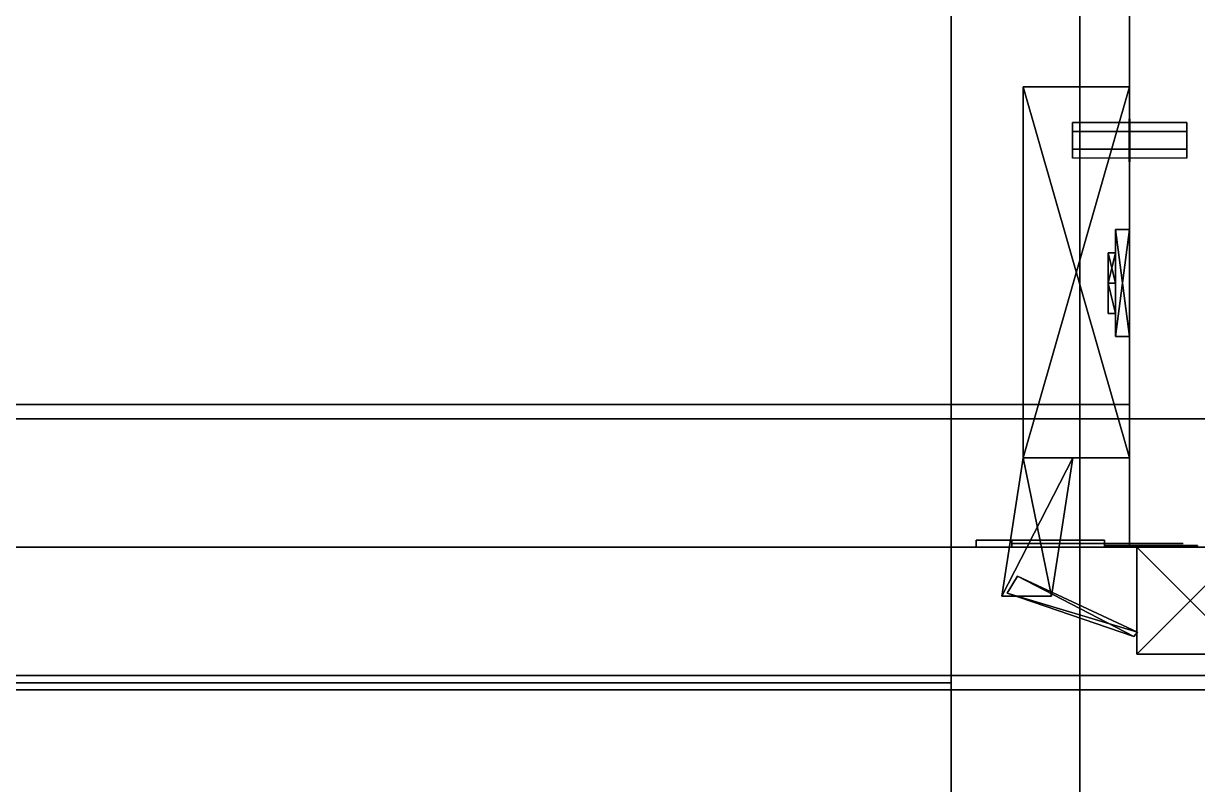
# Model space of a CAD drawing. Extents: x 0 to 7800, y -5130 to 1.
# Drawn here: x 4432.7 to 4597.2, y -752.3 to -645.6 of the extents above; entities that cross this region are included whole.
import ezdxf

# ---------------------------------------------------------------- set-up
doc = ezdxf.new("R2010")
doc.units = 0
for name, color, linetype in [('LAYER0', 7, 'CONTINUOUS'), ('LAYER1089', 253, 'CONTINUOUS'), ('LAYER2', 7, 'CONTINUOUS'), ('LAYER327', 7, 'CONTINUOUS'), ('LAYER344', 7, 'CONTINUOUS'), ('LAYER345', 7, 'CONTINUOUS'), ('LAYER348', 28, 'CONTINUOUS'), ('LAYER349', 253, 'CONTINUOUS'), ('LAYER350', 28, 'CONTINUOUS'), ('LAYER351', 253, 'CONTINUOUS'), ('LAYER352', 253, 'CONTINUOUS'), ('LAYER353', 253, 'CONTINUOUS'), ('LAYER354', 253, 'CONTINUOUS'), ('LAYER362', 7, 'CONTINUOUS'), ('LAYER365', 254, 'CONTINUOUS'), ('LAYER367', 7, 'CONTINUOUS'), ('LAYER370', 254, 'CONTINUOUS'), ('LAYER373', 7, 'CONTINUOUS'), ('LAYER379', 253, 'CONTINUOUS'), ('LAYER395', 7, 'CONTINUOUS'), ('LAYER412', 7, 'CONTINUOUS'), ('LAYER413', 7, 'CONTINUOUS'), ('LAYER416', 7, 'CONTINUOUS'), ('LAYER435', 7, 'CONTINUOUS'), ('LAYER475', 35, 'CONTINUOUS'), ('LAYER479', 35, 'CONTINUOUS'), ('LAYER907', 2, 'CONTINUOUS')]:
    doc.layers.add(name, color=color, linetype=linetype)

msp = doc.modelspace()

# ---------------------------------------------------------------- linework, layer by layer
at = {"layer": 'LAYER0'}
for points, invisible_edges in [([(2602.693, -4730.002, -5), (4030.693, -289.002, -5), (4825.692, -4730.002, -5), (2602.693, -4730.002, -5)], 3), ([(4825.692, -4730.002), (4030.693, -289.002), (2602.693, -4730.002), (4825.692, -4730.002)], 3), ([(5130.692, -289.002, -5), (4825.692, -1929.002, -5), (4030.693, -289.002, -5), (5130.692, -289.002, -5)], 3), ([(4825.692, -4730.002, -5), (4030.693, -289.002, -5), (4825.692, -1929.002, -5), (4825.692, -4730.002, -5)], 3), ([(4030.693, -289.002), (4825.692, -4730.002), (4825.692, -1929.002), (4030.693, -289.002)], 5), ([(4030.693, -289.002), (4825.692, -1929.002), (5130.692, -289.002), (4030.693, -289.002)], 3)]:
    msp.add_3dface(points, dxfattribs=dict(at, invisible_edges=invisible_edges))
at = {"layer": 'LAYER1089'}
for points, invisible_edges in [([(4598.695, -439, 1432), (3930.695, -739, 1432), (3930.695, -439, 1432), (4598.695, -439, 1432)], 1), ([(3930.695, -739, 1432), (4598.695, -439, 1432), (4598.695, -657, 1432), (3930.695, -739, 1432)], 5), ([(3930.695, -739, 1450), (4598.695, -657, 1450), (3930.695, -439, 1450), (3930.695, -739, 1450)], 3), ([(4598.695, -439, 1450), (3930.695, -439, 1450), (4598.695, -657, 1450), (4598.695, -439, 1450)], 2), ([(3930.695, -739, 1432), (4598.695, -657, 1432), (5280.695, -739, 1432), (3930.695, -739, 1432)], 3), ([(4598.695, -657, 1450), (3930.695, -739, 1450), (5280.695, -739, 1450), (4598.695, -657, 1450)], 5), ([(5280.695, -739, 1450), (3930.695, -739, 1432), (5280.695, -739, 1432), (5280.695, -739, 1450)], 1), ([(3930.695, -739, 1432), (5280.695, -739, 1450), (3930.695, -739, 1450), (3930.695, -739, 1432)], 1)]:
    msp.add_3dface(points, dxfattribs=dict(at, invisible_edges=invisible_edges))
at = {"layer": 'LAYER327', "invisible_edges": 1}
for points in [[(4587.695, -439, 1450), (4587.695, -719, 2380), (4587.695, -439, 2380), (4587.695, -439, 1450)], [(4587.695, -719, 2380), (4587.695, -439, 1450), (4587.695, -719, 1450), (4587.695, -719, 2380)], [(4587.695, -439, 1450), (4605.695, -719, 1450), (4587.695, -719, 1450), (4587.695, -439, 1450)], [(4605.695, -719, 1450), (4587.695, -439, 1450), (4605.695, -439, 1450), (4605.695, -719, 1450)], [(4605.695, -439, 2380), (4587.695, -719, 2380), (4605.695, -719, 2380), (4605.695, -439, 2380)], [(4587.695, -719, 2380), (4605.695, -439, 2380), (4587.695, -439, 2380), (4587.695, -719, 2380)], [(4605.695, -719, 1450), (4587.695, -719, 2380), (4587.695, -719, 1450), (4605.695, -719, 1450)], [(4587.695, -719, 2380), (4605.695, -719, 1450), (4605.695, -719, 2380), (4587.695, -719, 2380)]]:
    msp.add_3dface(points, dxfattribs=at)
at = {"layer": 'LAYER344', "invisible_edges": 1}
for points in [[(4587.695, -439, 1451), (3948.695, -719, 1451), (3948.695, -439, 1451), (4587.695, -439, 1451)], [(3948.695, -719, 1451), (4587.695, -439, 1451), (4587.695, -719, 1451), (3948.695, -719, 1451)], [(4587.695, -719, 1469), (3948.695, -439, 1469), (3948.695, -719, 1469), (4587.695, -719, 1469)], [(3948.695, -439, 1469), (4587.695, -719, 1469), (4587.695, -439, 1469), (3948.695, -439, 1469)], [(4587.695, -439, 1451), (4587.695, -719, 1469), (4587.695, -719, 1451), (4587.695, -439, 1451)], [(4587.695, -719, 1469), (4587.695, -439, 1451), (4587.695, -439, 1469), (4587.695, -719, 1469)], [(4587.695, -719, 1469), (3948.695, -719, 1451), (4587.695, -719, 1451), (4587.695, -719, 1469)], [(3948.695, -719, 1451), (4587.695, -719, 1469), (3948.695, -719, 1469), (3948.695, -719, 1451)]]:
    msp.add_3dface(points, dxfattribs=at)
at = {"layer": 'LAYER345', "invisible_edges": 1}
for points in [[(3948.695, -439, 2379), (4587.695, -719, 2379), (4587.695, -439, 2379), (3948.695, -439, 2379)], [(4587.695, -719, 2379), (3948.695, -439, 2379), (3948.695, -719, 2379), (4587.695, -719, 2379)], [(3948.695, -719, 2361), (4587.695, -439, 2361), (4587.695, -719, 2361), (3948.695, -719, 2361)], [(4587.695, -439, 2361), (3948.695, -719, 2361), (3948.695, -439, 2361), (4587.695, -439, 2361)], [(4587.695, -439, 2361), (4587.695, -719, 2379), (4587.695, -719, 2361), (4587.695, -439, 2361)], [(4587.695, -719, 2379), (4587.695, -439, 2361), (4587.695, -439, 2379), (4587.695, -719, 2379)], [(3948.695, -719, 2361), (4587.695, -719, 2379), (3948.695, -719, 2379), (3948.695, -719, 2361)], [(4587.695, -719, 2379), (3948.695, -719, 2361), (4587.695, -719, 2361), (4587.695, -719, 2379)]]:
    msp.add_3dface(points, dxfattribs=at)
at = {"layer": 'LAYER348'}
for points in [[(4566.195, -718, 1574), (4566.195, -719, 1574), (4566.195, -718, 1574)], [(4566.195, -718, 1532), (4584.195, -718, 1532), (4584.195, -718, 1532), (4566.195, -718, 1532)], [(4566.195, -718, 1574), (4584.195, -718, 1574), (4584.195, -718, 1574), (4566.195, -718, 1574)], [(4584.195, -718, 1532), (4584.195, -719, 1532), (4566.195, -719, 1532), (4566.195, -718, 1532)], [(4566.195, -719, 1532), (4566.195, -719, 1574), (4566.195, -718, 1574), (4566.195, -718, 1532)], [(4584.195, -718, 1574), (4584.195, -719, 1574), (4566.195, -719, 1574), (4566.195, -718, 1574)], [(4571.195, -718, 1544), (4571.195, -719, 1544), (4571.195, -719, 1562), (4571.195, -718, 1562)], [(4571.195, -718, 1544), (4571.195, -719, 1544), (4584.195, -719, 1544), (4584.195, -718, 1544)], [(4571.195, -718, 1562), (4571.195, -719, 1562), (4584.195, -719, 1562), (4584.195, -718, 1562)], [(4584.195, -718, 1544), (4584.195, -719, 1544), (4584.195, -719, 1532), (4584.195, -718, 1532)], [(4584.195, -718, 1562), (4584.195, -719, 1562), (4584.195, -719, 1574), (4584.195, -718, 1574)], [(4566.195, -719, 1532), (4584.195, -719, 1532), (4584.195, -719, 1574), (4566.195, -719, 1574)], [(4571.195, -719, 1544), (4571.195, -719, 1562), (4571.195, -719, 1544)], [(4584.195, -719, 1544), (4584.195, -719, 1532), (4584.195, -719, 1544)], [(4584.195, -719, 1562), (4584.195, -719, 1574), (4584.195, -719, 1562)]]:
    msp.add_3dface(points, dxfattribs=at)
for points, invisible_edges in [([(4566.195, -718, 1574), (4566.195, -718, 1532), (4571.195, -718, 1544), (4571.195, -718, 1562)], 10), ([(4566.195, -718, 1532), (4571.195, -718, 1544), (4584.195, -718, 1544), (4584.195, -718, 1532)], 1), ([(4566.195, -718, 1574), (4571.195, -718, 1562), (4584.195, -718, 1562), (4584.195, -718, 1574)], 1), ([(4584.195, -718.5, 1562), (4584.195, -718.5, 1544), (4571.195, -718.5, 1544), (4571.195, -718.5, 1562)], 1), ([(4588.404, -718.5, 1558.317), (4588.195, -718.5, 1547.5), (4584.195, -718.5, 1544), (4584.195, -718.5, 1562)], 5), ([(4584.195, -718.75, 1540), (4589.17, -718.75, 1540.99), (4588.195, -718.75, 1547.5), (4584.195, -718.75, 1544)], 2), ([(4589.17, -718.75, 1565.01), (4584.195, -718.75, 1566), (4584.195, -718.75, 1562), (4588.195, -718.75, 1558.5)], 8), ([(4595.195, -718.5, 1558.5), (4595.195, -718.5, 1547.5), (4588.195, -718.5, 1547.5), (4588.404, -718.5, 1558.317)], 4), ([(4589.17, -718.75, 1540.99), (4593.387, -718.75, 1543.808), (4591.695, -718.75, 1547.5), (4588.195, -718.75, 1547.5)], 10), ([(4593.387, -718.75, 1562.192), (4589.17, -718.75, 1565.01), (4588.195, -718.75, 1558.5), (4591.695, -718.75, 1558.5)], 10), ([(4593.387, -718.75, 1543.808), (4596.205, -718.75, 1548.025), (4595.195, -718.75, 1547.5), (4591.695, -718.75, 1547.5)], 10), ([(4596.205, -718.75, 1557.975), (4593.387, -718.75, 1562.192), (4591.695, -718.75, 1558.5), (4595.195, -718.75, 1558.5)], 10), ([(4596.205, -718.75, 1548.025), (4597.195, -718.75, 1553), (4595.195, -718.75, 1553), (4595.195, -718.75, 1547.5)], 10), ([(4597.195, -718.75, 1553), (4596.205, -718.75, 1557.975), (4595.195, -718.75, 1558.5), (4595.195, -718.75, 1553)], 10)]:
    msp.add_3dface(points, dxfattribs=dict(at, invisible_edges=invisible_edges))
at = {"layer": 'LAYER349'}
for points in [[(4587.695, -706.5, 1546.217), (4572.773, -706.5, 1546.217), (4587.695, -654.5, 1546.217), (4587.695, -706.5, 1546.217)], [(4587.695, -654.5, 1546.217), (4572.773, -706.5, 1546.217), (4572.773, -654.5, 1546.217), (4587.695, -654.5, 1546.217)], [(4587.695, -654.5, 1546.217), (4572.773, -654.5, 1546.217), (4587.695, -654.5, 1559.783), (4587.695, -654.5, 1546.217)], [(4587.695, -654.5, 1559.783), (4572.773, -654.5, 1546.217), (4572.773, -654.5, 1559.783), (4587.695, -654.5, 1559.783)], [(4587.695, -654.5, 1559.783), (4572.773, -654.5, 1559.783), (4587.695, -706.5, 1559.783), (4587.695, -654.5, 1559.783)], [(4587.695, -706.5, 1559.783), (4572.773, -654.5, 1559.783), (4572.773, -706.5, 1559.783), (4587.695, -706.5, 1559.783)], [(4572.773, -706.5, 1546.217), (4572.773, -706.5, 1559.783), (4572.773, -654.5, 1546.217), (4572.773, -706.5, 1546.217)], [(4572.773, -654.5, 1546.217), (4572.773, -706.5, 1559.783), (4572.773, -654.5, 1559.783), (4572.773, -654.5, 1546.217)], [(4585.705, -689.5, 1579), (4587.695, -689.5, 1579), (4587.695, -674.5, 1579), (4585.705, -689.5, 1579)], [(4585.705, -689.5, 1579), (4587.695, -674.5, 1579), (4585.705, -674.5, 1579), (4585.705, -689.5, 1579)], [(4585.705, -674.5, 1579), (4587.695, -674.5, 1579), (4587.695, -674.5, 1527), (4585.705, -674.5, 1579)], [(4585.705, -674.5, 1579), (4587.695, -674.5, 1527), (4585.705, -674.5, 1527), (4585.705, -674.5, 1579)], [(4585.705, -674.5, 1527), (4587.695, -674.5, 1527), (4587.695, -689.5, 1527), (4585.705, -674.5, 1527)], [(4585.705, -674.5, 1527), (4587.695, -689.5, 1527), (4585.705, -689.5, 1527), (4585.705, -674.5, 1527)], [(4585.705, -689.5, 1527), (4585.705, -689.5, 1579), (4585.705, -674.5, 1579), (4585.705, -689.5, 1527)], [(4585.705, -689.5, 1527), (4585.705, -674.5, 1579), (4585.705, -674.5, 1527), (4585.705, -689.5, 1527)], [(4584.71, -682, 1566.291), (4584.71, -677.7574, 1571.087), (4585.705, -682, 1566.291), (4584.71, -682, 1566.291)], [(4585.705, -682, 1566.291), (4584.71, -677.7574, 1571.087), (4585.705, -677.7574, 1571.087), (4585.705, -682, 1566.291)], [(4584.71, -677.7574, 1571.087), (4584.71, -682, 1575.883), (4585.705, -677.7574, 1571.087), (4584.71, -677.7574, 1571.087)], [(4585.705, -677.7574, 1571.087), (4584.71, -682, 1575.883), (4585.705, -682, 1575.883), (4585.705, -677.7574, 1571.087)], [(4584.71, -682, 1575.883), (4584.71, -677.7574, 1571.087), (4584.71, -686.2426, 1571.087), (4584.71, -682, 1575.883)], [(4584.71, -686.2426, 1571.087), (4584.71, -677.7574, 1571.087), (4584.71, -682, 1566.291), (4584.71, -686.2426, 1571.087)], [(4584.71, -682, 1530.117), (4584.71, -677.7574, 1534.913), (4585.705, -682, 1530.117), (4584.71, -682, 1530.117)], [(4585.705, -682, 1530.117), (4584.71, -677.7574, 1534.913), (4585.705, -677.7574, 1534.913), (4585.705, -682, 1530.117)], [(4584.71, -677.7574, 1534.913), (4584.71, -682, 1539.709), (4585.705, -677.7574, 1534.913), (4584.71, -677.7574, 1534.913)], [(4585.705, -677.7574, 1534.913), (4584.71, -682, 1539.709), (4585.705, -682, 1539.709), (4585.705, -677.7574, 1534.913)], [(4584.71, -682, 1539.709), (4584.71, -677.7574, 1534.913), (4584.71, -686.2426, 1534.913), (4584.71, -682, 1539.709)], [(4584.71, -686.2426, 1534.913), (4584.71, -677.7574, 1534.913), (4584.71, -682, 1530.117), (4584.71, -686.2426, 1534.913)], [(4585.705, -682, 1575.883), (4585.705, -677.7574, 1571.087), (4585.705, -682, 1566.291), (4585.705, -682, 1575.883)], [(4585.705, -682, 1539.709), (4585.705, -677.7574, 1534.913), (4585.705, -682, 1530.117), (4585.705, -682, 1539.709)], [(4584.71, -686.2426, 1571.087), (4584.71, -682, 1566.291), (4585.705, -686.2426, 1571.087), (4584.71, -686.2426, 1571.087)], [(4585.705, -686.2426, 1571.087), (4584.71, -682, 1566.291), (4585.705, -682, 1566.291), (4585.705, -686.2426, 1571.087)], [(4585.705, -682, 1575.883), (4584.71, -682, 1575.883), (4585.705, -686.2426, 1571.087), (4585.705, -682, 1575.883)], [(4585.705, -686.2426, 1571.087), (4584.71, -682, 1575.883), (4584.71, -686.2426, 1571.087), (4585.705, -686.2426, 1571.087)], [(4584.71, -686.2426, 1534.913), (4584.71, -682, 1530.117), (4585.705, -686.2426, 1534.913), (4584.71, -686.2426, 1534.913)], [(4585.705, -686.2426, 1534.913), (4584.71, -682, 1530.117), (4585.705, -682, 1530.117), (4585.705, -686.2426, 1534.913)], [(4585.705, -682, 1539.709), (4584.71, -682, 1539.709), (4585.705, -686.2426, 1534.913), (4585.705, -682, 1539.709)], [(4585.705, -686.2426, 1534.913), (4584.71, -682, 1539.709), (4584.71, -686.2426, 1534.913), (4585.705, -686.2426, 1534.913)], [(4585.705, -682, 1575.883), (4585.705, -682, 1566.291), (4585.705, -686.2426, 1571.087), (4585.705, -682, 1575.883)], [(4585.705, -682, 1539.709), (4585.705, -682, 1530.117), (4585.705, -686.2426, 1534.913), (4585.705, -682, 1539.709)], [(4587.695, -689.5, 1527), (4587.695, -689.5, 1579), (4585.705, -689.5, 1579), (4587.695, -689.5, 1527)], [(4587.695, -689.5, 1527), (4585.705, -689.5, 1579), (4585.705, -689.5, 1527), (4587.695, -689.5, 1527)], [(4576.752, -725.8654, 1546.217), (4569.789, -725.8654, 1546.217), (4579.737, -706.5, 1546.217), (4576.752, -725.8654, 1546.217)], [(4579.737, -706.5, 1546.217), (4569.789, -725.8654, 1546.217), (4572.773, -706.5, 1546.217), (4579.737, -706.5, 1546.217)], [(4576.752, -725.8654, 1559.783), (4572.773, -706.5, 1559.783), (4569.789, -725.8654, 1559.783), (4576.752, -725.8654, 1559.783)], [(4569.789, -725.8654, 1546.217), (4569.789, -725.8654, 1559.783), (4572.773, -706.5, 1546.217), (4569.789, -725.8654, 1546.217)], [(4572.773, -706.5, 1546.217), (4569.789, -725.8654, 1559.783), (4572.773, -706.5, 1559.783), (4572.773, -706.5, 1546.217)], [(4579.737, -706.5, 1559.783), (4572.773, -706.5, 1559.783), (4576.752, -725.8654, 1559.783), (4579.737, -706.5, 1559.783)], [(4572.003, -723.0754, 1547.348), (4588.286, -731.5, 1547.348), (4570.513, -725.4556, 1547.348), (4572.003, -723.0754, 1547.348)], [(4572.003, -723.0754, 1558.652), (4570.513, -725.4556, 1558.652), (4588.777, -730.9226, 1558.652), (4572.003, -723.0754, 1558.652)], [(4588.777, -730.9226, 1547.348), (4588.286, -731.5, 1547.348), (4572.003, -723.0754, 1547.348), (4588.777, -730.9226, 1547.348)], [(4588.777, -730.9226, 1558.652), (4570.513, -725.4556, 1558.652), (4588.286, -731.5, 1558.652), (4588.777, -730.9226, 1558.652)], [(4588.286, -731.5, 1547.348), (4588.286, -731.5, 1558.652), (4570.513, -725.4556, 1547.348), (4588.286, -731.5, 1547.348)], [(4570.513, -725.4556, 1547.348), (4588.286, -731.5, 1558.652), (4570.513, -725.4556, 1558.652), (4570.513, -725.4556, 1547.348)]]:
    msp.add_3dface(points, dxfattribs=at)
at = {"layer": 'LAYER350'}
for points in [[(4566.195, -718, 2297.99), (4566.195, -719, 2297.99), (4566.195, -718, 2297.99)], [(4566.195, -718, 2255.99), (4584.195, -718, 2255.99), (4584.195, -718, 2255.99), (4566.195, -718, 2255.99)], [(4566.195, -718, 2297.99), (4584.195, -718, 2297.99), (4584.195, -718, 2297.99), (4566.195, -718, 2297.99)], [(4584.195, -718, 2255.99), (4584.195, -719, 2255.99), (4566.195, -719, 2255.99), (4566.195, -718, 2255.99)], [(4566.195, -719, 2255.99), (4566.195, -719, 2297.99), (4566.195, -718, 2297.99), (4566.195, -718, 2255.99)], [(4584.195, -718, 2297.99), (4584.195, -719, 2297.99), (4566.195, -719, 2297.99), (4566.195, -718, 2297.99)], [(4571.195, -718, 2267.99), (4571.195, -719, 2267.99), (4571.195, -719, 2285.99), (4571.195, -718, 2285.99)], [(4571.195, -718, 2267.99), (4571.195, -719, 2267.99), (4584.195, -719, 2267.99), (4584.195, -718, 2267.99)], [(4571.195, -718, 2285.99), (4571.195, -719, 2285.99), (4584.195, -719, 2285.99), (4584.195, -718, 2285.99)], [(4584.195, -718, 2267.99), (4584.195, -719, 2267.99), (4584.195, -719, 2255.99), (4584.195, -718, 2255.99)], [(4584.195, -718, 2285.99), (4584.195, -719, 2285.99), (4584.195, -719, 2297.99), (4584.195, -718, 2297.99)], [(4566.195, -719, 2255.99), (4584.195, -719, 2255.99), (4584.195, -719, 2297.99), (4566.195, -719, 2297.99)], [(4571.195, -719, 2267.99), (4571.195, -719, 2285.99), (4571.195, -719, 2267.99)], [(4584.195, -719, 2267.99), (4584.195, -719, 2255.99), (4584.195, -719, 2267.99)], [(4584.195, -719, 2285.99), (4584.195, -719, 2297.99), (4584.195, -719, 2285.99)]]:
    msp.add_3dface(points, dxfattribs=at)
for points, invisible_edges in [([(4566.195, -718, 2297.99), (4566.195, -718, 2255.99), (4571.195, -718, 2267.99), (4571.195, -718, 2285.99)], 10), ([(4566.195, -718, 2255.99), (4571.195, -718, 2267.99), (4584.195, -718, 2267.99), (4584.195, -718, 2255.99)], 1), ([(4566.195, -718, 2297.99), (4571.195, -718, 2285.99), (4584.195, -718, 2285.99), (4584.195, -718, 2297.99)], 1), ([(4584.195, -718.5, 2285.99), (4584.195, -718.5, 2267.99), (4571.195, -718.5, 2267.99), (4571.195, -718.5, 2285.99)], 1), ([(4588.404, -718.5, 2282.307), (4588.195, -718.5, 2271.49), (4584.195, -718.5, 2267.99), (4584.195, -718.5, 2285.99)], 5), ([(4584.195, -718.75, 2263.99), (4589.17, -718.75, 2264.979), (4588.195, -718.75, 2271.49), (4584.195, -718.75, 2267.99)], 2), ([(4589.17, -718.75, 2289), (4584.195, -718.75, 2289.99), (4584.195, -718.75, 2285.99), (4588.195, -718.75, 2282.49)], 8), ([(4595.195, -718.5, 2282.49), (4595.195, -718.5, 2271.49), (4588.195, -718.5, 2271.49), (4588.404, -718.5, 2282.307)], 4), ([(4589.17, -718.75, 2264.979), (4593.387, -718.75, 2267.798), (4591.695, -718.75, 2271.49), (4588.195, -718.75, 2271.49)], 10), ([(4593.387, -718.75, 2286.182), (4589.17, -718.75, 2289), (4588.195, -718.75, 2282.49), (4591.695, -718.75, 2282.49)], 10), ([(4593.387, -718.75, 2267.798), (4596.205, -718.75, 2272.015), (4595.195, -718.75, 2271.49), (4591.695, -718.75, 2271.49)], 10), ([(4596.205, -718.75, 2281.965), (4593.387, -718.75, 2286.182), (4591.695, -718.75, 2282.49), (4595.195, -718.75, 2282.49)], 10), ([(4596.205, -718.75, 2272.015), (4597.195, -718.75, 2276.99), (4595.195, -718.75, 2276.99), (4595.195, -718.75, 2271.49)], 10), ([(4597.195, -718.75, 2276.99), (4596.205, -718.75, 2281.965), (4595.195, -718.75, 2282.49), (4595.195, -718.75, 2276.99)], 10)]:
    msp.add_3dface(points, dxfattribs=dict(at, invisible_edges=invisible_edges))
at = {"layer": 'LAYER351'}
for points in [[(4587.695, -706.5, 2270.207), (4572.773, -706.5, 2270.207), (4587.695, -654.5, 2270.207), (4587.695, -706.5, 2270.207)], [(4587.695, -654.5, 2270.207), (4572.773, -706.5, 2270.207), (4572.773, -654.5, 2270.207), (4587.695, -654.5, 2270.207)], [(4587.695, -654.5, 2270.207), (4572.773, -654.5, 2270.207), (4587.695, -654.5, 2283.773), (4587.695, -654.5, 2270.207)], [(4587.695, -654.5, 2283.773), (4572.773, -654.5, 2270.207), (4572.773, -654.5, 2283.773), (4587.695, -654.5, 2283.773)], [(4587.695, -654.5, 2283.773), (4572.773, -654.5, 2283.773), (4587.695, -706.5, 2283.773), (4587.695, -654.5, 2283.773)], [(4587.695, -706.5, 2283.773), (4572.773, -654.5, 2283.773), (4572.773, -706.5, 2283.773), (4587.695, -706.5, 2283.773)], [(4572.773, -706.5, 2270.207), (4572.773, -706.5, 2283.773), (4572.773, -654.5, 2270.207), (4572.773, -706.5, 2270.207)], [(4572.773, -654.5, 2270.207), (4572.773, -706.5, 2283.773), (4572.773, -654.5, 2283.773), (4572.773, -654.5, 2270.207)], [(4585.705, -689.5, 2302.99), (4587.695, -689.5, 2302.99), (4587.695, -674.5, 2302.99), (4585.705, -689.5, 2302.99)], [(4585.705, -689.5, 2302.99), (4587.695, -674.5, 2302.99), (4585.705, -674.5, 2302.99), (4585.705, -689.5, 2302.99)], [(4585.705, -674.5, 2302.99), (4587.695, -674.5, 2302.99), (4587.695, -674.5, 2250.99), (4585.705, -674.5, 2302.99)], [(4585.705, -674.5, 2302.99), (4587.695, -674.5, 2250.99), (4585.705, -674.5, 2250.99), (4585.705, -674.5, 2302.99)], [(4585.705, -674.5, 2250.99), (4587.695, -674.5, 2250.99), (4587.695, -689.5, 2250.99), (4585.705, -674.5, 2250.99)], [(4585.705, -674.5, 2250.99), (4587.695, -689.5, 2250.99), (4585.705, -689.5, 2250.99), (4585.705, -674.5, 2250.99)], [(4585.705, -689.5, 2250.99), (4585.705, -689.5, 2302.99), (4585.705, -674.5, 2302.99), (4585.705, -689.5, 2250.99)], [(4585.705, -689.5, 2250.99), (4585.705, -674.5, 2302.99), (4585.705, -674.5, 2250.99), (4585.705, -689.5, 2250.99)], [(4584.71, -682, 2290.281), (4584.71, -677.7574, 2295.077), (4585.705, -682, 2290.281), (4584.71, -682, 2290.281)], [(4585.705, -682, 2290.281), (4584.71, -677.7574, 2295.077), (4585.705, -677.7574, 2295.077), (4585.705, -682, 2290.281)], [(4584.71, -677.7574, 2295.077), (4584.71, -682, 2299.873), (4585.705, -677.7574, 2295.077), (4584.71, -677.7574, 2295.077)], [(4585.705, -677.7574, 2295.077), (4584.71, -682, 2299.873), (4585.705, -682, 2299.873), (4585.705, -677.7574, 2295.077)], [(4584.71, -682, 2299.873), (4584.71, -677.7574, 2295.077), (4584.71, -686.2426, 2295.077), (4584.71, -682, 2299.873)], [(4584.71, -686.2426, 2295.077), (4584.71, -677.7574, 2295.077), (4584.71, -682, 2290.281), (4584.71, -686.2426, 2295.077)], [(4584.71, -682, 2254.107), (4584.71, -677.7574, 2258.903), (4585.705, -682, 2254.107), (4584.71, -682, 2254.107)], [(4585.705, -682, 2254.107), (4584.71, -677.7574, 2258.903), (4585.705, -677.7574, 2258.903), (4585.705, -682, 2254.107)], [(4584.71, -677.7574, 2258.903), (4584.71, -682, 2263.699), (4585.705, -677.7574, 2258.903), (4584.71, -677.7574, 2258.903)], [(4585.705, -677.7574, 2258.903), (4584.71, -682, 2263.699), (4585.705, -682, 2263.699), (4585.705, -677.7574, 2258.903)], [(4584.71, -682, 2263.699), (4584.71, -677.7574, 2258.903), (4584.71, -686.2426, 2258.903), (4584.71, -682, 2263.699)], [(4584.71, -686.2426, 2258.903), (4584.71, -677.7574, 2258.903), (4584.71, -682, 2254.107), (4584.71, -686.2426, 2258.903)], [(4585.705, -682, 2299.873), (4585.705, -677.7574, 2295.077), (4585.705, -682, 2290.281), (4585.705, -682, 2299.873)], [(4585.705, -682, 2263.699), (4585.705, -677.7574, 2258.903), (4585.705, -682, 2254.107), (4585.705, -682, 2263.699)], [(4584.71, -686.2426, 2295.077), (4584.71, -682, 2290.281), (4585.705, -686.2426, 2295.077), (4584.71, -686.2426, 2295.077)], [(4585.705, -686.2426, 2295.077), (4584.71, -682, 2290.281), (4585.705, -682, 2290.281), (4585.705, -686.2426, 2295.077)], [(4585.705, -682, 2299.873), (4584.71, -682, 2299.873), (4585.705, -686.2426, 2295.077), (4585.705, -682, 2299.873)], [(4585.705, -686.2426, 2295.077), (4584.71, -682, 2299.873), (4584.71, -686.2426, 2295.077), (4585.705, -686.2426, 2295.077)], [(4584.71, -686.2426, 2258.903), (4584.71, -682, 2254.107), (4585.705, -686.2426, 2258.903), (4584.71, -686.2426, 2258.903)], [(4585.705, -686.2426, 2258.903), (4584.71, -682, 2254.107), (4585.705, -682, 2254.107), (4585.705, -686.2426, 2258.903)], [(4585.705, -682, 2263.699), (4584.71, -682, 2263.699), (4585.705, -686.2426, 2258.903), (4585.705, -682, 2263.699)], [(4585.705, -686.2426, 2258.903), (4584.71, -682, 2263.699), (4584.71, -686.2426, 2258.903), (4585.705, -686.2426, 2258.903)], [(4585.705, -682, 2299.873), (4585.705, -682, 2290.281), (4585.705, -686.2426, 2295.077), (4585.705, -682, 2299.873)], [(4585.705, -682, 2263.699), (4585.705, -682, 2254.107), (4585.705, -686.2426, 2258.903), (4585.705, -682, 2263.699)], [(4587.695, -689.5, 2250.99), (4587.695, -689.5, 2302.99), (4585.705, -689.5, 2302.99), (4587.695, -689.5, 2250.99)], [(4587.695, -689.5, 2250.99), (4585.705, -689.5, 2302.99), (4585.705, -689.5, 2250.99), (4587.695, -689.5, 2250.99)], [(4576.752, -725.8654, 2270.207), (4569.789, -725.8654, 2270.207), (4579.737, -706.5, 2270.207), (4576.752, -725.8654, 2270.207)], [(4579.737, -706.5, 2270.207), (4569.789, -725.8654, 2270.207), (4572.773, -706.5, 2270.207), (4579.737, -706.5, 2270.207)], [(4576.752, -725.8654, 2283.773), (4572.773, -706.5, 2283.773), (4569.789, -725.8654, 2283.773), (4576.752, -725.8654, 2283.773)], [(4569.789, -725.8654, 2270.207), (4569.789, -725.8654, 2283.773), (4572.773, -706.5, 2270.207), (4569.789, -725.8654, 2270.207)], [(4572.773, -706.5, 2270.207), (4569.789, -725.8654, 2283.773), (4572.773, -706.5, 2283.773), (4572.773, -706.5, 2270.207)], [(4579.737, -706.5, 2283.773), (4572.773, -706.5, 2283.773), (4576.752, -725.8654, 2283.773), (4579.737, -706.5, 2283.773)], [(4572.003, -723.0754, 2271.338), (4588.286, -731.5, 2271.338), (4570.513, -725.4556, 2271.338), (4572.003, -723.0754, 2271.338)], [(4572.003, -723.0754, 2282.642), (4570.513, -725.4556, 2282.642), (4588.777, -730.9226, 2282.642), (4572.003, -723.0754, 2282.642)], [(4588.777, -730.9226, 2271.338), (4588.286, -731.5, 2271.338), (4572.003, -723.0754, 2271.338), (4588.777, -730.9226, 2271.338)], [(4588.777, -730.9226, 2282.642), (4570.513, -725.4556, 2282.642), (4588.286, -731.5, 2282.642), (4588.777, -730.9226, 2282.642)], [(4588.286, -731.5, 2271.338), (4588.286, -731.5, 2282.642), (4570.513, -725.4556, 2271.338), (4588.286, -731.5, 2271.338)], [(4570.513, -725.4556, 2271.338), (4588.286, -731.5, 2282.642), (4570.513, -725.4556, 2282.642), (4570.513, -725.4556, 2271.338)]]:
    msp.add_3dface(points, dxfattribs=at)
at = {"layer": 'LAYER352', "invisible_edges": 1}
for points in [[(4269.695, -719, 2376.99), (4603.695, -719, 1488), (4269.695, -719, 1488), (4269.695, -719, 2376.99)], [(4603.695, -719, 1488), (4269.695, -719, 2376.99), (4603.695, -719, 2376.99), (4603.695, -719, 1488)], [(4269.695, -737, 1488), (4603.695, -719, 1488), (4603.695, -737, 1488), (4269.695, -737, 1488)], [(4603.695, -719, 1488), (4269.695, -737, 1488), (4269.695, -719, 1488), (4603.695, -719, 1488)], [(4269.695, -719, 2376.99), (4603.695, -737, 2376.99), (4603.695, -719, 2376.99), (4269.695, -719, 2376.99)], [(4603.695, -737, 2376.99), (4269.695, -719, 2376.99), (4269.695, -737, 2376.99), (4603.695, -737, 2376.99)], [(4603.695, -737, 2376.99), (4269.695, -737, 1488), (4603.695, -737, 1488), (4603.695, -737, 2376.99)], [(4269.695, -737, 1488), (4603.695, -737, 2376.99), (4269.695, -737, 2376.99), (4269.695, -737, 1488)]]:
    msp.add_3dface(points, dxfattribs=at)
at = {"layer": 'LAYER353'}
for points in [[(4603.695, -719, 1488), (4603.695, -719, 1473), (4588.695, -719, 1488), (4603.695, -719, 1488)], [(4588.695, -719, 1488), (4603.695, -719, 1473), (4588.695, -719, 1473), (4588.695, -719, 1488)], [(4603.695, -734, 1488), (4603.695, -719, 1488), (4588.695, -734, 1488), (4603.695, -734, 1488)], [(4588.695, -734, 1488), (4603.695, -719, 1488), (4588.695, -719, 1488), (4588.695, -734, 1488)], [(4588.695, -734, 1488), (4588.695, -719, 1488), (4588.695, -734, 1473), (4588.695, -734, 1488)], [(4588.695, -734, 1473), (4588.695, -719, 1488), (4588.695, -719, 1473), (4588.695, -734, 1473)], [(4588.695, -734, 1473), (4588.695, -719, 1473), (4603.695, -734, 1473), (4588.695, -734, 1473)], [(4603.695, -734, 1473), (4588.695, -719, 1473), (4603.695, -719, 1473), (4603.695, -734, 1473)], [(4588.695, -734, 1488), (4588.695, -734, 1473), (4603.695, -734, 1488), (4588.695, -734, 1488)], [(4603.695, -734, 1488), (4588.695, -734, 1473), (4603.695, -734, 1473), (4603.695, -734, 1488)]]:
    msp.add_3dface(points, dxfattribs=at)
at = {"layer": 'LAYER354'}
for points in [[(4603.695, -719, 1488), (4603.695, -719, 1473), (4588.695, -719, 1488), (4603.695, -719, 1488)], [(4588.695, -719, 1488), (4603.695, -719, 1473), (4588.695, -719, 1473), (4588.695, -719, 1488)], [(4603.695, -734, 1488), (4603.695, -719, 1488), (4588.695, -734, 1488), (4603.695, -734, 1488)], [(4588.695, -734, 1488), (4603.695, -719, 1488), (4588.695, -719, 1488), (4588.695, -734, 1488)], [(4588.695, -734, 1488), (4588.695, -719, 1488), (4588.695, -734, 1473), (4588.695, -734, 1488)], [(4588.695, -734, 1473), (4588.695, -719, 1488), (4588.695, -719, 1473), (4588.695, -734, 1473)], [(4588.695, -734, 1473), (4588.695, -719, 1473), (4603.695, -734, 1473), (4588.695, -734, 1473)], [(4603.695, -734, 1473), (4588.695, -719, 1473), (4603.695, -719, 1473), (4603.695, -734, 1473)], [(4588.695, -734, 1488), (4588.695, -734, 1473), (4603.695, -734, 1488), (4588.695, -734, 1488)], [(4603.695, -734, 1488), (4588.695, -734, 1473), (4603.695, -734, 1473), (4603.695, -734, 1488)]]:
    msp.add_3dface(points, dxfattribs=at)
at = {"layer": 'LAYER362', "invisible_edges": 1}
for points in [[(4587.695, -463.6, 1754.33), (3948.695, -699, 1754.33), (3948.695, -463.6, 1754.33), (4587.695, -463.6, 1754.33)], [(3948.695, -699, 1754.33), (4587.695, -463.6, 1754.33), (4587.695, -699, 1754.33), (3948.695, -699, 1754.33)], [(4587.695, -699, 1772.33), (3948.695, -463.6, 1772.33), (3948.695, -699, 1772.33), (4587.695, -699, 1772.33)], [(3948.695, -463.6, 1772.33), (4587.695, -699, 1772.33), (4587.695, -463.6, 1772.33), (3948.695, -463.6, 1772.33)], [(4587.695, -463.6, 1754.33), (4587.695, -699, 1772.33), (4587.695, -699, 1754.33), (4587.695, -463.6, 1754.33)], [(4587.695, -699, 1772.33), (4587.695, -463.6, 1754.33), (4587.695, -463.6, 1772.33), (4587.695, -699, 1772.33)], [(4587.695, -699, 1772.33), (3948.695, -699, 1754.33), (4587.695, -699, 1754.33), (4587.695, -699, 1772.33)], [(3948.695, -699, 1754.33), (4587.695, -699, 1772.33), (3948.695, -699, 1772.33), (3948.695, -699, 1754.33)]]:
    msp.add_3dface(points, dxfattribs=at)
at = {"layer": 'LAYER365'}
for points in [[(4579.695, -664.5, 1751.83), (4579.695, -659.5, 1751.83), (4579.695, -660.75, 1753.995), (4579.695, -663.25, 1753.995)], [(4579.695, -664.5, 1751.83), (4579.695, -663.25, 1749.665), (4579.695, -660.75, 1749.665), (4579.695, -659.5, 1751.83)], [(4587.645, -659, 1751.83), (4587.645, -665, 1751.83), (4587.645, -663.5, 1754.428), (4587.645, -660.5, 1754.428)], [(4587.645, -659, 1751.83), (4587.645, -665, 1751.83), (4587.645, -663.5, 1749.232), (4587.645, -660.5, 1749.232)], [(4587.745, -659, 1751.83), (4587.745, -665, 1751.83), (4587.745, -663.5, 1754.428), (4587.745, -660.5, 1754.428)], [(4587.745, -659, 1751.83), (4587.745, -665, 1751.83), (4587.745, -663.5, 1749.232), (4587.745, -660.5, 1749.232)], [(4595.695, -664.5, 1751.83), (4595.695, -659.5, 1751.83), (4595.695, -660.75, 1753.995), (4595.695, -663.25, 1753.995)], [(4595.695, -664.5, 1751.83), (4595.695, -663.25, 1749.665), (4595.695, -660.75, 1749.665), (4595.695, -659.5, 1751.83)]]:
    msp.add_3dface(points, dxfattribs=at)
at = {"layer": 'LAYER367', "invisible_edges": 1}
for points in [[(4587.695, -463.6, 2057.66), (3948.695, -699, 2057.66), (3948.695, -463.6, 2057.66), (4587.695, -463.6, 2057.66)], [(3948.695, -699, 2057.66), (4587.695, -463.6, 2057.66), (4587.695, -699, 2057.66), (3948.695, -699, 2057.66)], [(4587.695, -699, 2075.66), (3948.695, -463.6, 2075.66), (3948.695, -699, 2075.66), (4587.695, -699, 2075.66)], [(3948.695, -463.6, 2075.66), (4587.695, -699, 2075.66), (4587.695, -463.6, 2075.66), (3948.695, -463.6, 2075.66)], [(4587.695, -463.6, 2057.66), (4587.695, -699, 2075.66), (4587.695, -699, 2057.66), (4587.695, -463.6, 2057.66)], [(4587.695, -699, 2075.66), (4587.695, -463.6, 2057.66), (4587.695, -463.6, 2075.66), (4587.695, -699, 2075.66)], [(4587.695, -699, 2075.66), (3948.695, -699, 2057.66), (4587.695, -699, 2057.66), (4587.695, -699, 2075.66)], [(3948.695, -699, 2057.66), (4587.695, -699, 2075.66), (3948.695, -699, 2075.66), (3948.695, -699, 2057.66)]]:
    msp.add_3dface(points, dxfattribs=at)
at = {"layer": 'LAYER370'}
for points in [[(4579.695, -664.5, 2055.16), (4579.695, -659.5, 2055.16), (4579.695, -660.75, 2057.325), (4579.695, -663.25, 2057.325)], [(4579.695, -664.5, 2055.16), (4579.695, -663.25, 2052.995), (4579.695, -660.75, 2052.995), (4579.695, -659.5, 2055.16)], [(4587.645, -659, 2055.16), (4587.645, -665, 2055.16), (4587.645, -663.5, 2057.758), (4587.645, -660.5, 2057.758)], [(4587.645, -659, 2055.16), (4587.645, -665, 2055.16), (4587.645, -663.5, 2052.562), (4587.645, -660.5, 2052.562)], [(4587.745, -659, 2055.16), (4587.745, -665, 2055.16), (4587.745, -663.5, 2057.758), (4587.745, -660.5, 2057.758)], [(4587.745, -659, 2055.16), (4587.745, -665, 2055.16), (4587.745, -663.5, 2052.562), (4587.745, -660.5, 2052.562)], [(4595.695, -664.5, 2055.16), (4595.695, -659.5, 2055.16), (4595.695, -660.75, 2057.325), (4595.695, -663.25, 2057.325)], [(4595.695, -664.5, 2055.16), (4595.695, -663.25, 2052.995), (4595.695, -660.75, 2052.995), (4595.695, -659.5, 2055.16)]]:
    msp.add_3dface(points, dxfattribs=at)
at = {"layer": 'LAYER373'}
for points, invisible_edges in [([(3930.695, -719, 2380), (3948.695, -701, 2380), (5280.695, -719, 2380), (3930.695, -719, 2380)], 3), ([(5280.695, -701, 2446), (3930.695, -719, 2446), (5280.695, -719, 2446), (5280.695, -701, 2446)], 1), ([(3930.695, -719, 2446), (5280.695, -701, 2446), (3948.695, -701, 2446), (3930.695, -719, 2446)], 5), ([(5280.695, -701, 2380), (5280.695, -719, 2380), (3948.695, -701, 2380), (5280.695, -701, 2380)], 2), ([(3948.695, -701, 2380), (5280.695, -701, 2446), (5280.695, -701, 2380), (3948.695, -701, 2380)], 1), ([(5280.695, -701, 2446), (3948.695, -701, 2380), (3948.695, -701, 2446), (5280.695, -701, 2446)], 1), ([(3930.695, -719, 2446), (5280.695, -719, 2380), (5280.695, -719, 2446), (3930.695, -719, 2446)], 1), ([(5280.695, -719, 2380), (3930.695, -719, 2446), (3930.695, -719, 2380), (5280.695, -719, 2380)], 1)]:
    msp.add_3dface(points, dxfattribs=dict(at, invisible_edges=invisible_edges))
at = {"layer": 'LAYER379', "invisible_edges": 1}
for points in [[(5280.695, -439, -50), (3930.695, -739, -50), (3930.695, -439, -50), (5280.695, -439, -50)], [(3930.695, -739, -50), (5280.695, -439, -50), (5280.695, -739, -50), (3930.695, -739, -50)], [(5280.695, -739, -32), (3930.695, -439, -32), (3930.695, -739, -32), (5280.695, -739, -32)], [(3930.695, -439, -32), (5280.695, -739, -32), (5280.695, -439, -32), (3930.695, -439, -32)], [(5280.695, -739, -32), (3930.695, -739, -50), (5280.695, -739, -50), (5280.695, -739, -32)], [(3930.695, -739, -50), (5280.695, -739, -32), (3930.695, -739, -32), (3930.695, -739, -50)]]:
    msp.add_3dface(points, dxfattribs=at)
at = {"layer": 'LAYER395', "invisible_edges": 1}
for points in [[(4562.695, -439, 180), (4562.695, -819, 880), (4562.695, -439, 880), (4562.695, -439, 180)], [(4562.695, -819, 880), (4562.695, -439, 180), (4562.695, -819, 180), (4562.695, -819, 880)], [(4562.695, -439, 180), (4580.695, -819, 180), (4562.695, -819, 180), (4562.695, -439, 180)], [(4580.695, -819, 180), (4562.695, -439, 180), (4580.695, -439, 180), (4580.695, -819, 180)], [(4580.695, -439, 880), (4562.695, -819, 880), (4580.695, -819, 880), (4580.695, -439, 880)], [(4562.695, -819, 880), (4580.695, -439, 880), (4562.695, -439, 880), (4562.695, -819, 880)], [(4580.695, -819, 180), (4580.695, -439, 880), (4580.695, -819, 880), (4580.695, -819, 180)], [(4580.695, -439, 880), (4580.695, -819, 180), (4580.695, -439, 180), (4580.695, -439, 880)]]:
    msp.add_3dface(points, dxfattribs=at)
at = {"layer": 'LAYER412', "invisible_edges": 1}
for points in [[(4562.695, -439, 181), (3898.695, -819, 181), (3898.695, -439, 181), (4562.695, -439, 181)], [(3898.695, -819, 181), (4562.695, -439, 181), (4562.695, -819, 181), (3898.695, -819, 181)], [(4562.695, -819, 199), (3898.695, -439, 199), (3898.695, -819, 199), (4562.695, -819, 199)], [(3898.695, -439, 199), (4562.695, -819, 199), (4562.695, -439, 199), (3898.695, -439, 199)], [(4562.695, -439, 181), (4562.695, -819, 199), (4562.695, -819, 181), (4562.695, -439, 181)], [(4562.695, -819, 199), (4562.695, -439, 181), (4562.695, -439, 199), (4562.695, -819, 199)]]:
    msp.add_3dface(points, dxfattribs=at)
at = {"layer": 'LAYER413', "invisible_edges": 1}
for points in [[(4562.695, -738, 861.5), (3898.695, -818, 861.5), (3898.695, -738, 861.5), (4562.695, -738, 861.5)], [(3898.695, -818, 861.5), (4562.695, -738, 861.5), (4562.695, -818, 861.5), (3898.695, -818, 861.5)], [(3898.695, -738, 879.5), (4562.695, -738, 861.5), (3898.695, -738, 861.5), (3898.695, -738, 879.5)], [(4562.695, -738, 861.5), (3898.695, -738, 879.5), (4562.695, -738, 879.5), (4562.695, -738, 861.5)], [(4562.695, -818, 879.5), (3898.695, -738, 879.5), (3898.695, -818, 879.5), (4562.695, -818, 879.5)], [(3898.695, -738, 879.5), (4562.695, -818, 879.5), (4562.695, -738, 879.5), (3898.695, -738, 879.5)], [(4562.695, -738, 861.5), (4562.695, -818, 879.5), (4562.695, -818, 861.5), (4562.695, -738, 861.5)], [(4562.695, -818, 879.5), (4562.695, -738, 861.5), (4562.695, -738, 879.5), (4562.695, -818, 879.5)]]:
    msp.add_3dface(points, dxfattribs=at)
at = {"layer": 'LAYER416', "invisible_edges": 1}
for points in [[(4562.695, -463.6, 530.5), (3898.695, -799, 530.5), (3898.695, -463.6, 530.5), (4562.695, -463.6, 530.5)], [(3898.695, -799, 530.5), (4562.695, -463.6, 530.5), (4562.695, -799, 530.5), (3898.695, -799, 530.5)], [(4562.695, -799, 548.5), (3898.695, -463.6, 548.5), (3898.695, -799, 548.5), (4562.695, -799, 548.5)], [(3898.695, -463.6, 548.5), (4562.695, -799, 548.5), (4562.695, -463.6, 548.5), (3898.695, -463.6, 548.5)], [(4562.695, -463.6, 530.5), (4562.695, -799, 548.5), (4562.695, -799, 530.5), (4562.695, -463.6, 530.5)], [(4562.695, -799, 548.5), (4562.695, -463.6, 530.5), (4562.695, -463.6, 548.5), (4562.695, -799, 548.5)]]:
    msp.add_3dface(points, dxfattribs=at)
at = {"layer": 'LAYER435', "invisible_edges": 1}
for points in [[(4580.695, -439, 180), (4598.695, -819, 180), (4580.695, -819, 180), (4580.695, -439, 180)], [(4598.695, -819, 180), (4580.695, -439, 180), (4598.695, -439, 180), (4598.695, -819, 180)], [(4598.695, -439, 880), (4580.695, -819, 880), (4598.695, -819, 880), (4598.695, -439, 880)], [(4580.695, -819, 880), (4598.695, -439, 880), (4580.695, -439, 880), (4580.695, -819, 880)], [(4580.695, -819, 880), (4580.695, -439, 180), (4580.695, -819, 180), (4580.695, -819, 880)], [(4580.695, -439, 180), (4580.695, -819, 880), (4580.695, -439, 880), (4580.695, -439, 180)]]:
    msp.add_3dface(points, dxfattribs=at)
at = {"layer": 'LAYER475'}
for points, invisible_edges in [([(4580.695, -439, 880), (4680.695, -514, 880), (4580.695, -854, 880), (4580.695, -439, 880)], 3), ([(4680.695, -514, 910), (4580.695, -439, 910), (4580.695, -854, 910), (4680.695, -514, 910)], 5), ([(4580.695, -854, 910), (4580.695, -439, 880), (4580.695, -854, 880), (4580.695, -854, 910)], 1), ([(4580.695, -439, 880), (4580.695, -854, 910), (4580.695, -439, 910), (4580.695, -439, 880)], 1), ([(4580.695, -854, 880), (4680.695, -514, 880), (4680.695, -764, 880), (4580.695, -854, 880)], 5), ([(4680.695, -514, 910), (4580.695, -854, 910), (4680.695, -764, 910), (4680.695, -514, 910)], 3)]:
    msp.add_3dface(points, dxfattribs=dict(at, invisible_edges=invisible_edges))
at = {"layer": 'LAYER479', "invisible_edges": 1}
for points in [[(4580.695, -854, 880), (3880.695, -439, 880), (4580.695, -439, 880), (4580.695, -854, 880)], [(3880.695, -439, 880), (4580.695, -854, 880), (3880.695, -854, 880), (3880.695, -439, 880)], [(3880.695, -854, 930), (4580.695, -439, 930), (3880.695, -439, 930), (3880.695, -854, 930)], [(4580.695, -439, 930), (3880.695, -854, 930), (4580.695, -854, 930), (4580.695, -439, 930)], [(4580.695, -439, 930), (4580.695, -854, 880), (4580.695, -439, 880), (4580.695, -439, 930)], [(4580.695, -854, 880), (4580.695, -439, 930), (4580.695, -854, 930), (4580.695, -854, 880)]]:
    msp.add_3dface(points, dxfattribs=at)
at = {"layer": 'LAYER907'}
for points, invisible_edges in [([(3830.695, -759, 2446), (3880.695, -439, 2446), (7049.695, -759, 2446), (3830.695, -759, 2446)], 3), ([(3880.695, -439, 2657), (3830.695, -759, 2657), (7049.695, -759, 2657), (3880.695, -439, 2657)], 5), ([(7049.695, -759, 2446), (3880.695, -439, 2446), (5280.695, -439, 2446), (7049.695, -759, 2446)], 5), ([(3880.695, -439, 2657), (7049.695, -759, 2657), (5280.695, -439, 2657), (3880.695, -439, 2657)], 3)]:
    msp.add_3dface(points, dxfattribs=dict(at, invisible_edges=invisible_edges))

# ---------------------------------------------------------------- meshes
at = {"layer": 'LAYER2'}
mesh = msp.add_polymesh((14, 2), dxfattribs=at)
for k, corner in enumerate([(1175.695, -1705, 2657), (-0.0002, -1705, 2657), (1175.695, -204, 2657), (1175.695, -1705, 2657), (3880.695, -204, 2657), (1175.695, -204, 2657), (3880.695, -439, 2657), (3880.695, -204, 2657), (5280.695, -439, 2657), (3880.695, -439, 2657), (5280.695, -149, 2657), (5280.695, -439, 2657), (7049.695, -149, 2657), (5280.695, -149, 2657), (7049.695, -289, 2657), (7049.695, -149, 2657), (7649.695, -289, 2657), (7049.695, -289, 2657), (7649.695, -1684, 2657), (7649.695, -289, 2657), (7049.695, -1684, 2657), (7649.695, -1684, 2657), (7049.695, -1779, 2657), (7049.695, -1684, 2657), (3151.695, -1779, 2657), (7049.695, -1779, 2657), (3151.695, -1929, 2657), (7199.695, -1929, 2657)]):
    mesh.set_mesh_vertex(divmod(k, 2), corner)
at = {"layer": 'LAYER348'}
mesh = msp.add_polymesh((2, 9), dxfattribs=at)
for k, corner in enumerate([(4584.195, -718.75, 1540), (4589.17, -718.75, 1540.99), (4593.387, -718.75, 1543.808), (4596.205, -718.75, 1548.025), (4597.195, -718.75, 1553), (4596.205, -718.75, 1557.975), (4593.387, -718.75, 1562.192), (4589.17, -718.75, 1565.01), (4584.195, -718.75, 1566), (4584.195, -719, 1540), (4589.17, -719, 1540.99), (4593.387, -719, 1543.808), (4596.205, -719, 1548.025), (4597.195, -719, 1553), (4596.205, -719, 1557.975), (4593.387, -719, 1562.192), (4589.17, -719, 1565.01), (4584.195, -719, 1566)]):
    mesh.set_mesh_vertex(divmod(k, 9), corner)
at = {"layer": 'LAYER350'}
mesh = msp.add_polymesh((2, 9), dxfattribs=at)
for k, corner in enumerate([(4584.195, -718.75, 2263.99), (4589.17, -718.75, 2264.979), (4593.387, -718.75, 2267.798), (4596.205, -718.75, 2272.015), (4597.195, -718.75, 2276.99), (4596.205, -718.75, 2281.965), (4593.387, -718.75, 2286.182), (4589.17, -718.75, 2289), (4584.195, -718.75, 2289.99), (4584.195, -719, 2263.99), (4589.17, -719, 2264.979), (4593.387, -719, 2267.798), (4596.205, -719, 2272.015), (4597.195, -719, 2276.99), (4596.205, -719, 2281.965), (4593.387, -719, 2286.182), (4589.17, -719, 2289), (4584.195, -719, 2289.99)]):
    mesh.set_mesh_vertex(divmod(k, 9), corner)
at = {"layer": 'LAYER365'}
mesh = msp.add_polymesh((2, 6), dxfattribs=dict(at, n_close=True))
for k, corner in enumerate([(4579.695, -664.5, 1751.83), (4579.695, -663.25, 1753.995), (4579.695, -660.75, 1753.995), (4579.695, -659.5, 1751.83), (4579.695, -660.75, 1749.665), (4579.695, -663.25, 1749.665), (4595.695, -664.5, 1751.83), (4595.695, -663.25, 1753.995), (4595.695, -660.75, 1753.995), (4595.695, -659.5, 1751.83), (4595.695, -660.75, 1749.665), (4595.695, -663.25, 1749.665)]):
    mesh.set_mesh_vertex(divmod(k, 6), corner)
mesh = msp.add_polymesh((2, 6), dxfattribs=dict(at, n_close=True))
for k, corner in enumerate([(4587.645, -665, 1751.83), (4587.645, -663.5, 1754.428), (4587.645, -660.5, 1754.428), (4587.645, -659, 1751.83), (4587.645, -660.5, 1749.232), (4587.645, -663.5, 1749.232), (4587.745, -665, 1751.83), (4587.745, -663.5, 1754.428), (4587.745, -660.5, 1754.428), (4587.745, -659, 1751.83), (4587.745, -660.5, 1749.232), (4587.745, -663.5, 1749.232)]):
    mesh.set_mesh_vertex(divmod(k, 6), corner)
at = {"layer": 'LAYER370'}
mesh = msp.add_polymesh((2, 6), dxfattribs=dict(at, n_close=True))
for k, corner in enumerate([(4579.695, -664.5, 2055.16), (4579.695, -663.25, 2057.325), (4579.695, -660.75, 2057.325), (4579.695, -659.5, 2055.16), (4579.695, -660.75, 2052.995), (4579.695, -663.25, 2052.995), (4595.695, -664.5, 2055.16), (4595.695, -663.25, 2057.325), (4595.695, -660.75, 2057.325), (4595.695, -659.5, 2055.16), (4595.695, -660.75, 2052.995), (4595.695, -663.25, 2052.995)]):
    mesh.set_mesh_vertex(divmod(k, 6), corner)
mesh = msp.add_polymesh((2, 6), dxfattribs=dict(at, n_close=True))
for k, corner in enumerate([(4587.645, -665, 2055.16), (4587.645, -663.5, 2057.758), (4587.645, -660.5, 2057.758), (4587.645, -659, 2055.16), (4587.645, -660.5, 2052.562), (4587.645, -663.5, 2052.562), (4587.745, -665, 2055.16), (4587.745, -663.5, 2057.758), (4587.745, -660.5, 2057.758), (4587.745, -659, 2055.16), (4587.745, -660.5, 2052.562), (4587.745, -663.5, 2052.562)]):
    mesh.set_mesh_vertex(divmod(k, 6), corner)

doc.saveas('drawing.dxf')
